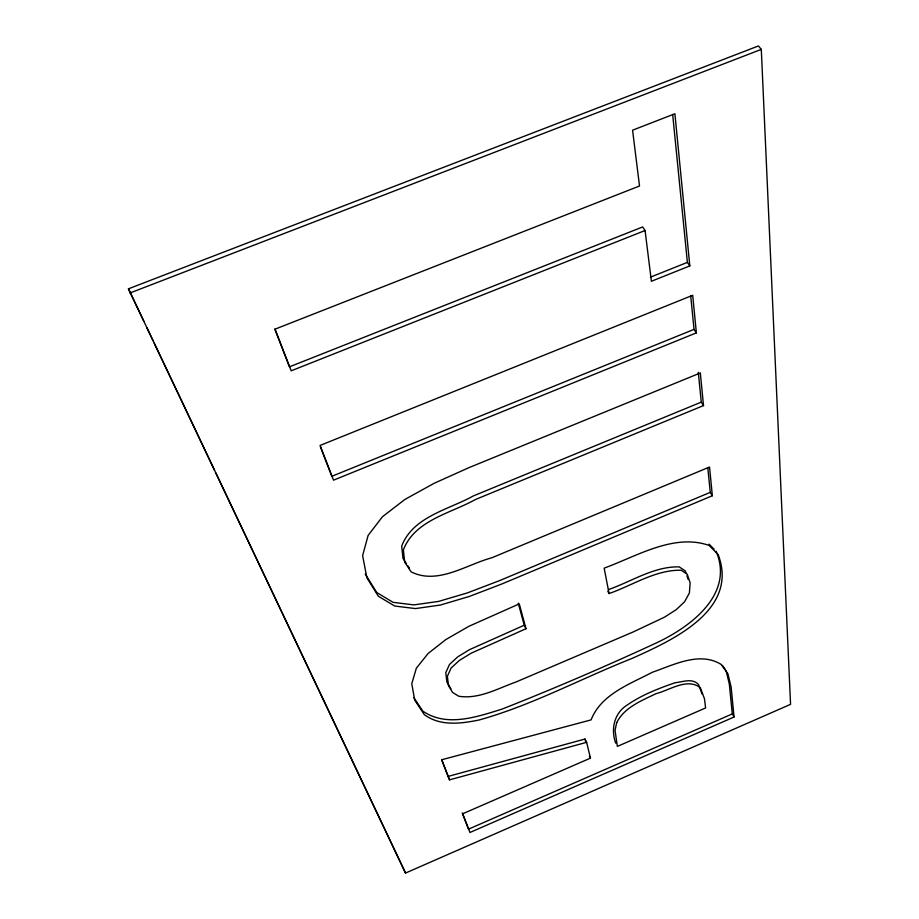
<?xml version="1.0" encoding="UTF-8"?>
<svg xmlns="http://www.w3.org/2000/svg" width="919" height="919" viewBox="0 0 919 919"><rect width="100%" height="100%" fill="white"/><g stroke="black" fill="none" stroke-linecap="round" stroke-linejoin="round"><path stroke-width="1.38" d="M405.532 873.05L790.558 704.345L761.3 49.385L758.439 45.95L128.442 288.819L405.532 873.05L215.85 472.929M726.079 670.594L729.307 683.954L732.294 713.914L468.506 829.156L462.211 812.901M586.632 742.322L449.563 779.852L441.775 759.737L591.089 719.887C601.106 694.178 630.02 684.035 652.444 672.226C673.696 664.908 699.623 651.134 721.185 664.437L727.905 673.765L731.133 687.102L734.063 717.015L469.942 832.488L462.694 813.774L590.457 758.129L586.632 742.322L584.989 739.037L448.081 776.417L441.74 760.047M518.259 603.117L524.244 625.219L469.483 649.664L457.742 656.855L449.483 664.46L445.772 672.685L446.887 682.001L450.93 688.836M608.458 589.596C631.629 581.52 654.018 566.253 679.21 566.885L685.275 570.906L686.102 573.353M609.067 593.548L604.162 568.126C636.58 556.374 673.822 533.077 709.089 545.427L718.13 554.559C739.381 610.446 671.789 640.577 631.594 658.624C580.693 678.75 532.067 705.229 479.167 719.968C460.901 723.701 440.316 726.447 424.314 714.637L414.71 700.163L411.769 683.702L416.341 668.228L428.082 653.512L445.749 639.624L468.782 626.356L519.269 603.886L525.99 628.722L471.148 653.214L459.385 660.416L451.103 668.033L447.381 676.258L448.483 685.563L452.527 692.375L458.742 696.234C478.891 699.474 497.799 688.434 516.191 681.921L633.306 631.893L664.483 617.177L676.212 609.665L684.506 601.853L689.388 593.031L690.135 582.795L687.228 574.249L681.174 570.239C655.5 569.688 632.697 585.346 609.067 593.548L607.815 591.262M707.802 467.725L710.261 492.366L499.718 580.555L467.541 592.858L438.673 601.394L413.883 604.897L393.091 602.336L376.721 592.514L365.245 574.019M712.351 495.732L501.498 584.128L469.264 596.465L440.362 605.047L415.537 608.573L394.733 606.046L378.352 596.247L366.876 577.787L362.614 555.627L368.128 535.409L382.488 516.708L404.739 499.545L434.09 483.325L468.793 467.714L700.312 372.965L703.517 405.578L475.353 499.557C450.574 513.388 414.618 520.315 403.384 549.907L404.67 562.129L411.115 571.836C437.674 585.254 466.427 564.542 491.814 557.787L709.537 467.024L712.351 495.732L710.261 492.366M698.314 372.333L701.277 402.131L473.492 495.869C448.759 509.677 412.838 516.593 401.683 546.162L402.97 558.396L406.554 563.795M690.72 295.952L694.04 329.37L331.828 476.295L320.432 446.875M696.384 332.862L333.528 480.177L320.076 445.439L692.696 295.286L696.384 332.862L694.04 329.37M650.353 277.193L687.378 262.386L672.674 114.496M645.069 230.52L291.185 370.817L275.057 329.151L639.521 185.994L632.571 130.199L674.891 113.761L689.813 265.901L651.399 281.283L645.069 230.52L642.645 226.947L289.439 366.842L274.804 329.071M129.993 292.989L761.3 49.385M709.077 544.128L714.097 549.217M722.334 665.402L725.332 669.549M687.378 262.386L689.813 265.901M407.99 565.966L409.426 568.126M413.906 697.693L422.774 711.076C446.554 727.538 476.812 716.9 501.82 709.181C554.1 688.618 605.759 666.344 656.74 642.749C690.697 626.747 734.419 594.317 716.108 551.251M701.277 402.131L703.517 405.578M732.294 713.914L734.063 717.015M589.378 755.958L590.457 758.129M524.244 625.219L525.99 628.722M128.442 288.819L143.823 321.225M146.902 327.715L153.059 340.673M154.289 343.269L214.609 470.333M448.081 776.417L449.563 779.852M702.219 694.304L698.497 684.517C692.283 677.774 682.806 681.967 675.132 682.737C658.464 688.48 641.841 694.913 627.252 704.999C614.145 713.052 610.63 729.318 615.707 743.172M686.93 575.799L688.182 579.475M584.989 739.037L585.633 741.679M616.729 722.587L615.029 730.295L617.361 746.4L705.608 707.963L704.459 698.693L700.289 687.699C687.205 677.487 669.434 690.33 656.04 693.661C641.542 700.737 624.415 707.285 616.729 722.587"/></g></svg>
